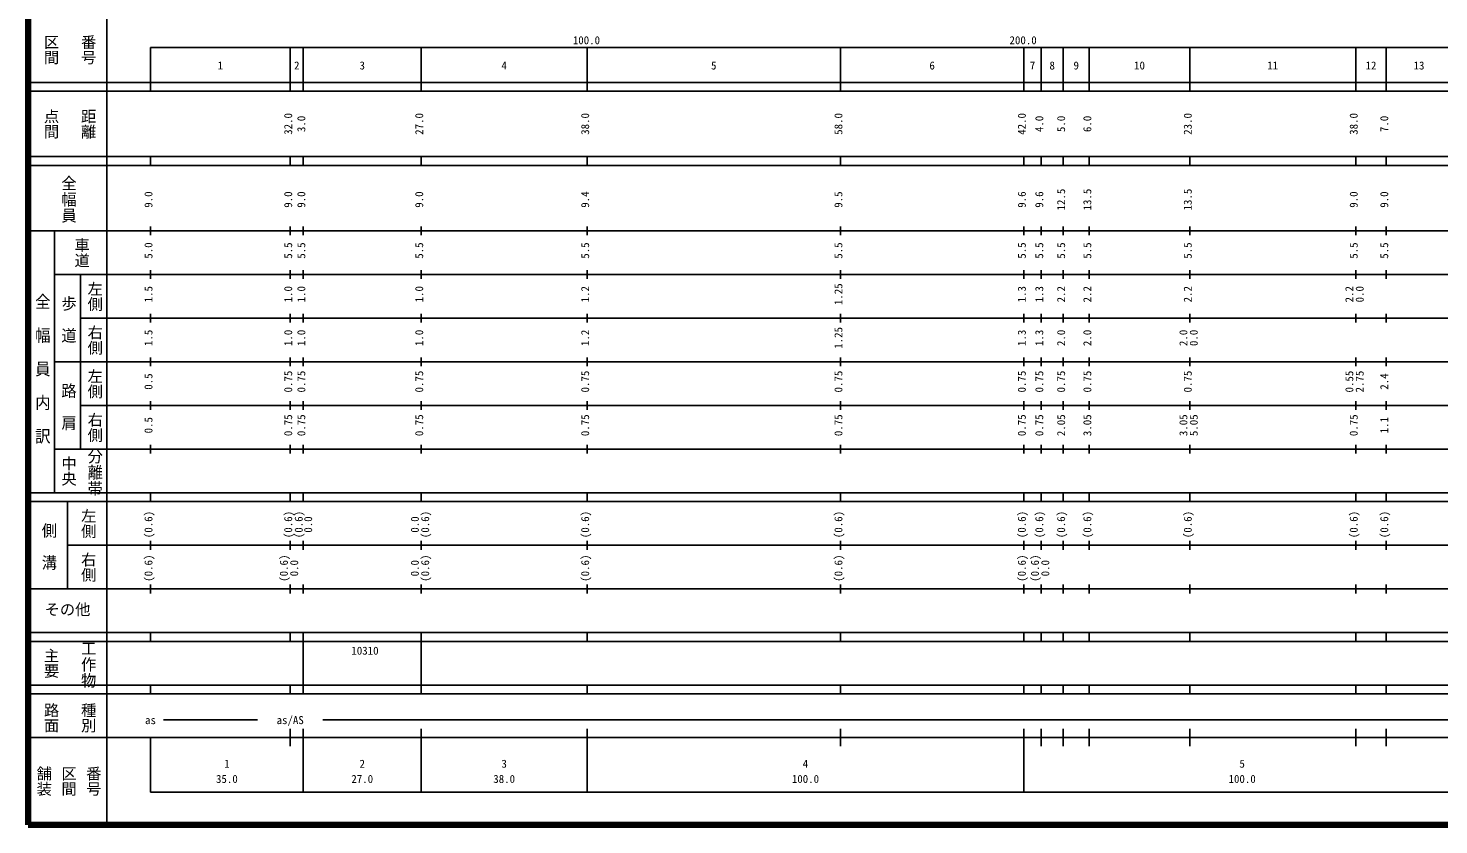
# Model space of a CAD drawing. Units: millimetres on the paper. Extents: x 40 to 680, y 20 to 380.
# Drawn here: x 40 to 363, y 20 to 202.4 of the extents above; entities that cross this region are included whole.
import ezdxf
from ezdxf.enums import TextEntityAlignment as Align

# ---------------------------------------------------------------- set-up
doc = ezdxf.new("R2010")
doc.units = ezdxf.units.MM
doc.layers.add('M-TTL', color=2, linetype='Continuous', lineweight=140)
doc.layers.add('M-TTL-BAND', color=7, linetype='Continuous', lineweight=25)
doc.styles.add('@ＭＳ ゴシック', font='')
doc.styles.add('ＭＳ ゴシック', font='')
doc.styles.get('@ＭＳ ゴシック').set_extended_font_data('@MS Gothic')
doc.styles.get('ＭＳ ゴシック').set_extended_font_data('MS Gothic')

msp = doc.modelspace()

# ---------------------------------------------------------------- linework, layer by layer
at = {"layer": 'M-TTL'}
for p, q in [((40, 380), (40, 20)), ((40, 20), (680, 20))]:
    msp.add_line(p, q, dxfattribs=at)
at = {"layer": 'M-TTL-BAND'}
for p, q in [((58, 370), (58, 20)), ((68, 198), (579, 198)), ((68, 198), (68, 188)), ((100, 188), (100, 198)), ((103, 188), (103, 198)), ((130, 188), (130, 198)), ((168, 188), (168, 198)), ((226, 188), (226, 198)), ((268, 188), (268, 198)), ((272, 188), (272, 198)), ((277, 188), (277, 198)), ((283, 188), (283, 198)), ((306, 188), (306, 198)), ((344, 188), (344, 198)), ((351, 188), (351, 198)), ((40, 190), (579, 190)), ((40, 188), (579, 188)), ((40, 173), (579, 173)), ((68, 171), (68, 173)), ((100, 171), (100, 173)), ((103, 171), (103, 173)), ((130, 171), (130, 173)), ((168, 171), (168, 173)), ((226, 171), (226, 173)), ((268, 171), (268, 173)), ((272, 171), (272, 173)), ((277, 171), (277, 173)), ((283, 171), (283, 173)), ((306, 171), (306, 173)), ((344, 171), (344, 173)), ((351, 171), (351, 173)), ((40, 171), (579, 171)), ((40, 156), (579, 156)), ((46, 96), (46, 156)), ((68, 155), (68, 157)), ((100, 155), (100, 157)), ((103, 155), (103, 157)), ((130, 155), (130, 157)), ((168, 155), (168, 157)), ((226, 155), (226, 157)), ((268, 155), (268, 157)), ((272, 155), (272, 157)), ((277, 155), (277, 157)), ((283, 155), (283, 157)), ((306, 155), (306, 157)), ((344, 155), (344, 157)), ((351, 155), (351, 157)), ((46, 146), (579, 146)), ((52, 146), (52, 106)), ((68, 145), (68, 147)), ((100, 145), (100, 147)), ((103, 145), (103, 147)), ((130, 145), (130, 147)), ((168, 145), (168, 147)), ((226, 145), (226, 147)), ((268, 145), (268, 147)), ((272, 145), (272, 147)), ((277, 145), (277, 147)), ((283, 145), (283, 147)), ((306, 145), (306, 147)), ((344, 145), (344, 147)), ((351, 145), (351, 147)), ((52, 136), (579, 136)), ((68, 135), (68, 137)), ((100, 135), (100, 137)), ((103, 135), (103, 137)), ((130, 135), (130, 137)), ((168, 135), (168, 137)), ((226, 135), (226, 137)), ((268, 135), (268, 137)), ((272, 135), (272, 137)), ((277, 135), (277, 137)), ((283, 135), (283, 137)), ((306, 135), (306, 137)), ((344, 135), (344, 137)), ((351, 135), (351, 137)), ((46, 126), (579, 126)), ((68, 125), (68, 127)), ((100, 125), (100, 127)), ((103, 125), (103, 127)), ((130, 125), (130, 127)), ((168, 125), (168, 127)), ((226, 125), (226, 127)), ((268, 125), (268, 127)), ((272, 125), (272, 127)), ((277, 125), (277, 127)), ((283, 125), (283, 127)), ((306, 125), (306, 127)), ((344, 125), (344, 127)), ((351, 125), (351, 127)), ((68, 115), (68, 117)), ((100, 115), (100, 117)), ((103, 115), (103, 117)), ((130, 115), (130, 117)), ((168, 115), (168, 117)), ((226, 115), (226, 117)), ((268, 115), (268, 117)), ((272, 115), (272, 117)), ((277, 115), (277, 117)), ((283, 115), (283, 117)), ((306, 115), (306, 117)), ((344, 115), (344, 117)), ((351, 115), (351, 117)), ((52, 116), (579, 116)), ((68, 105), (68, 107)), ((100, 105), (100, 107)), ((103, 105), (103, 107)), ((130, 105), (130, 107)), ((168, 105), (168, 107)), ((226, 105), (226, 107)), ((268, 105), (268, 107)), ((272, 105), (272, 107)), ((277, 105), (277, 107)), ((283, 105), (283, 107)), ((306, 105), (306, 107)), ((344, 105), (344, 107)), ((351, 105), (351, 107)), ((46, 106), (579, 106)), ((40, 96), (579, 96)), ((40, 94), (579, 94)), ((49, 94), (49, 74)), ((68, 94), (68, 96)), ((100, 94), (100, 96)), ((103, 94), (103, 96)), ((130, 94), (130, 96)), ((168, 94), (168, 96)), ((226, 94), (226, 96)), ((268, 94), (268, 96)), ((272, 94), (272, 96)), ((277, 94), (277, 96)), ((283, 94), (283, 96)), ((306, 94), (306, 96)), ((344, 94), (344, 96)), ((351, 94), (351, 96)), ((49, 84), (579, 84)), ((68, 83), (68, 85)), ((100, 83), (100, 85)), ((103, 83), (103, 85)), ((130, 83), (130, 85)), ((168, 83), (168, 85)), ((226, 83), (226, 85)), ((268, 83), (268, 85)), ((272, 83), (272, 85)), ((277, 83), (277, 85)), ((283, 83), (283, 85)), ((306, 83), (306, 85)), ((344, 83), (344, 85)), ((351, 83), (351, 85)), ((68, 73), (68, 75)), ((100, 73), (100, 75)), ((103, 73), (103, 75)), ((130, 73), (130, 75)), ((168, 73), (168, 75)), ((226, 73), (226, 75)), ((268, 73), (268, 75)), ((272, 73), (272, 75)), ((277, 73), (277, 75)), ((283, 73), (283, 75)), ((306, 73), (306, 75)), ((344, 73), (344, 75)), ((351, 73), (351, 75)), ((40, 74), (579, 74)), ((40, 64), (579, 64)), ((40, 62), (579, 62)), ((68, 62), (68, 64)), ((100, 62), (100, 64)), ((103, 62), (103, 64)), ((103, 52), (103, 62)), ((130, 62), (130, 64)), ((130, 52), (130, 62)), ((168, 62), (168, 64)), ((226, 62), (226, 64)), ((268, 62), (268, 64)), ((272, 62), (272, 64)), ((277, 62), (277, 64)), ((283, 62), (283, 64)), ((306, 62), (306, 64)), ((344, 62), (344, 64)), ((351, 62), (351, 64)), ((40, 52), (579, 52)), ((68, 50), (68, 52)), ((100, 50), (100, 52)), ((103, 50), (103, 52)), ((130, 50), (130, 52)), ((168, 50), (168, 52)), ((226, 50), (226, 52)), ((268, 50), (268, 52)), ((272, 50), (272, 52)), ((277, 50), (277, 52)), ((283, 50), (283, 52)), ((306, 50), (306, 52)), ((344, 50), (344, 52)), ((351, 50), (351, 52)), ((40, 50), (579, 50)), ((71, 44), (92.5, 44)), ((100, 38), (100, 42)), ((103, 27.5), (103, 42)), ((107.5, 44), (407.5, 44)), ((130, 27.5), (130, 42)), ((168, 27.5), (168, 42)), ((226, 38), (226, 42)), ((268, 27.5), (268, 42)), ((272, 38), (272, 42)), ((277, 38), (277, 42)), ((283, 38), (283, 42)), ((306, 38), (306, 42)), ((344, 38), (344, 42)), ((351, 38), (351, 42)), ((40, 40), (579, 40)), ((68, 40), (68, 27.5)), ((68, 27.5), (579, 27.5))]:
    msp.add_line(p, q, dxfattribs=at)

# ---------------------------------------------------------------- texts
for s, height, rotation, style, p in [('区間', 2.566, 270, '@ＭＳ ゴシック', (43.25, 201)), ('番号', 2.566, 270, '@ＭＳ ゴシック', (51.75, 201)), ('点間', 2.566, 270, '@ＭＳ ゴシック', (43.25, 184)), ('距離', 2.566, 270, '@ＭＳ ゴシック', (51.75, 184)), ('32.0', 1.833, 90, 'ＭＳ ゴシック', (101, 178)), ('3.0', 1.833, 90, 'ＭＳ ゴシック', (104, 178.625)), ('27.0', 1.833, 90, 'ＭＳ ゴシック', (131, 178)), ('38.0', 1.833, 90, 'ＭＳ ゴシック', (169, 178)), ('58.0', 1.833, 90, 'ＭＳ ゴシック', (227, 178)), ('42.0', 1.833, 90, 'ＭＳ ゴシック', (269, 178)), ('4.0', 1.833, 90, 'ＭＳ ゴシック', (273, 178.625)), ('5.0', 1.833, 90, 'ＭＳ ゴシック', (278, 178.625)), ('6.0', 1.833, 90, 'ＭＳ ゴシック', (284, 178.625)), ('23.0', 1.833, 90, 'ＭＳ ゴシック', (307, 178)), ('38.0', 1.833, 90, 'ＭＳ ゴシック', (345, 178)), ('7.0', 1.833, 90, 'ＭＳ ゴシック', (352, 178.625)), ('9.0', 1.833, 90, 'ＭＳ ゴシック', (69, 161.299)), ('9.0', 1.833, 90, 'ＭＳ ゴシック', (101, 161.299)), ('9.0', 1.833, 90, 'ＭＳ ゴシック', (104, 161.299)), ('9.0', 1.833, 90, 'ＭＳ ゴシック', (131, 161.299)), ('9.4', 1.833, 90, 'ＭＳ ゴシック', (169, 161.299)), ('9.5', 1.833, 90, 'ＭＳ ゴシック', (227, 161.299)), ('9.6', 1.833, 90, 'ＭＳ ゴシック', (269, 161.299)), ('9.6', 1.833, 90, 'ＭＳ ゴシック', (273, 161.299)), ('12.5', 1.833, 90, 'ＭＳ ゴシック', (278, 160.674)), ('13.5', 1.833, 90, 'ＭＳ ゴシック', (284, 160.674)), ('13.5', 1.833, 90, 'ＭＳ ゴシック', (307, 160.674)), ('9.0', 1.833, 90, 'ＭＳ ゴシック', (345, 161.299)), ('9.0', 1.833, 90, 'ＭＳ ゴシック', (352, 161.299)), ('車道', 2.566, 270, '@ＭＳ ゴシック', (50.25, 154.5)), ('5.0', 1.833, 90, 'ＭＳ ゴシック', (69, 149.625)), ('5.5', 1.833, 90, 'ＭＳ ゴシック', (101, 149.625)), ('5.5', 1.833, 90, 'ＭＳ ゴシック', (104, 149.625)), ('5.5', 1.833, 90, 'ＭＳ ゴシック', (131, 149.625)), ('5.5', 1.833, 90, 'ＭＳ ゴシック', (169, 149.625)), ('5.5', 1.833, 90, 'ＭＳ ゴシック', (227, 149.625)), ('5.5', 1.833, 90, 'ＭＳ ゴシック', (269, 149.625)), ('5.5', 1.833, 90, 'ＭＳ ゴシック', (273, 149.625)), ('5.5', 1.833, 90, 'ＭＳ ゴシック', (278, 149.625)), ('5.5', 1.833, 90, 'ＭＳ ゴシック', (284, 149.625)), ('5.5', 1.833, 90, 'ＭＳ ゴシック', (307, 149.625)), ('5.5', 1.833, 90, 'ＭＳ ゴシック', (345, 149.625)), ('5.5', 1.833, 90, 'ＭＳ ゴシック', (352, 149.625)), ('左側', 2.566, 270, '@ＭＳ ゴシック', (53.25, 144.5)), ('1.5', 1.833, 90, 'ＭＳ ゴシック', (69, 139.625)), ('1.0', 1.833, 90, 'ＭＳ ゴシック', (101, 139.625)), ('1.0', 1.833, 90, 'ＭＳ ゴシック', (104, 139.625)), ('1.0', 1.833, 90, 'ＭＳ ゴシック', (131, 139.625)), ('1.2', 1.833, 90, 'ＭＳ ゴシック', (169, 139.625)), ('1.25', 1.833, 90, 'ＭＳ ゴシック', (227, 139)), ('1.3', 1.833, 90, 'ＭＳ ゴシック', (269, 139.625)), ('1.3', 1.833, 90, 'ＭＳ ゴシック', (273, 139.625)), ('2.2', 1.833, 90, 'ＭＳ ゴシック', (278, 139.625)), ('2.2', 1.833, 90, 'ＭＳ ゴシック', (284, 139.625)), ('2.2', 1.833, 90, 'ＭＳ ゴシック', (307, 139.625)), ('2.2', 1.833, 90, 'ＭＳ ゴシック', (344, 139.625)), ('0.0', 1.833, 90, 'ＭＳ ゴシック', (346.37, 139.625)), ('右側', 2.566, 270, '@ＭＳ ゴシック', (53.25, 134.5)), ('1.5', 1.833, 90, 'ＭＳ ゴシック', (69, 129.625)), ('1.0', 1.833, 90, 'ＭＳ ゴシック', (101, 129.625)), ('1.0', 1.833, 90, 'ＭＳ ゴシック', (104, 129.625)), ('1.0', 1.833, 90, 'ＭＳ ゴシック', (131, 129.625)), ('1.2', 1.833, 90, 'ＭＳ ゴシック', (169, 129.625)), ('1.25', 1.833, 90, 'ＭＳ ゴシック', (227, 129)), ('1.3', 1.833, 90, 'ＭＳ ゴシック', (269, 129.625)), ('1.3', 1.833, 90, 'ＭＳ ゴシック', (273, 129.625)), ('2.0', 1.833, 90, 'ＭＳ ゴシック', (278, 129.625)), ('2.0', 1.833, 90, 'ＭＳ ゴシック', (284, 129.625)), ('2.0', 1.833, 90, 'ＭＳ ゴシック', (306, 129.625)), ('0.0', 1.833, 90, 'ＭＳ ゴシック', (308.37, 129.625)), ('左側', 2.566, 270, '@ＭＳ ゴシック', (53.25, 124.5)), ('0.5', 1.833, 90, 'ＭＳ ゴシック', (69, 119.625)), ('0.75', 1.833, 90, 'ＭＳ ゴシック', (101, 119)), ('0.75', 1.833, 90, 'ＭＳ ゴシック', (104, 119)), ('0.75', 1.833, 90, 'ＭＳ ゴシック', (131, 119)), ('0.75', 1.833, 90, 'ＭＳ ゴシック', (169, 119)), ('0.75', 1.833, 90, 'ＭＳ ゴシック', (227, 119)), ('0.75', 1.833, 90, 'ＭＳ ゴシック', (269, 119)), ('0.75', 1.833, 90, 'ＭＳ ゴシック', (273, 119)), ('0.75', 1.833, 90, 'ＭＳ ゴシック', (278, 119)), ('0.75', 1.833, 90, 'ＭＳ ゴシック', (284, 119)), ('0.75', 1.833, 90, 'ＭＳ ゴシック', (307, 119)), ('0.55', 1.833, 90, 'ＭＳ ゴシック', (344, 119)), ('2.75', 1.833, 90, 'ＭＳ ゴシック', (346.37, 119)), ('2.4', 1.833, 90, 'ＭＳ ゴシック', (352, 119.625)), ('右側', 2.566, 270, '@ＭＳ ゴシック', (53.25, 114.5)), ('0.5', 1.833, 90, 'ＭＳ ゴシック', (69, 109.625)), ('0.75', 1.833, 90, 'ＭＳ ゴシック', (101, 109)), ('0.75', 1.833, 90, 'ＭＳ ゴシック', (104, 109)), ('0.75', 1.833, 90, 'ＭＳ ゴシック', (131, 109)), ('0.75', 1.833, 90, 'ＭＳ ゴシック', (169, 109)), ('0.75', 1.833, 90, 'ＭＳ ゴシック', (227, 109)), ('0.75', 1.833, 90, 'ＭＳ ゴシック', (269, 109)), ('0.75', 1.833, 90, 'ＭＳ ゴシック', (273, 109)), ('2.05', 1.833, 90, 'ＭＳ ゴシック', (278, 109)), ('3.05', 1.833, 90, 'ＭＳ ゴシック', (284, 109)), ('3.05', 1.833, 90, 'ＭＳ ゴシック', (306, 109)), ('5.05', 1.833, 90, 'ＭＳ ゴシック', (308.37, 109)), ('0.75', 1.833, 90, 'ＭＳ ゴシック', (345, 109)), ('1.1', 1.833, 90, 'ＭＳ ゴシック', (352, 109.625)), ('中央', 2.566, 270, '@ＭＳ ゴシック', (47.25, 104.5)), ('左側', 2.566, 270, '@ＭＳ ゴシック', (51.75, 92.5)), ('(0.6)', 1.833, 90, 'ＭＳ ゴシック', (69, 85.639)), ('(0.6)', 1.833, 90, 'ＭＳ ゴシック', (101, 85.639)), ('(0.6)', 1.833, 90, 'ＭＳ ゴシック', (103.4, 85.639)), ('0.0', 1.833, 90, 'ＭＳ ゴシック', (105.57, 86.889)), ('0.0', 1.833, 90, 'ＭＳ ゴシック', (130, 86.889)), ('(0.6)', 1.833, 90, 'ＭＳ ゴシック', (132.37, 85.639)), ('(0.6)', 1.833, 90, 'ＭＳ ゴシック', (169, 85.639)), ('(0.6)', 1.833, 90, 'ＭＳ ゴシック', (227, 85.639)), ('(0.6)', 1.833, 90, 'ＭＳ ゴシック', (269, 85.639)), ('(0.6)', 1.833, 90, 'ＭＳ ゴシック', (273, 85.639)), ('(0.6)', 1.833, 90, 'ＭＳ ゴシック', (278, 85.639)), ('(0.6)', 1.833, 90, 'ＭＳ ゴシック', (284, 85.639)), ('(0.6)', 1.833, 90, 'ＭＳ ゴシック', (307, 85.639)), ('(0.6)', 1.833, 90, 'ＭＳ ゴシック', (345, 85.639)), ('(0.6)', 1.833, 90, 'ＭＳ ゴシック', (352, 85.639)), ('右側', 2.566, 270, '@ＭＳ ゴシック', (51.75, 82.5)), ('(0.6)', 1.833, 90, 'ＭＳ ゴシック', (69, 75.639)), ('(0.6)', 1.833, 90, 'ＭＳ ゴシック', (100, 75.639)), ('(0.6)', 1.833, 90, 'ＭＳ ゴシック', (132.37, 75.639)), ('(0.6)', 1.833, 90, 'ＭＳ ゴシック', (169, 75.639)), ('(0.6)', 1.833, 90, 'ＭＳ ゴシック', (227, 75.639)), ('(0.6)', 1.833, 90, 'ＭＳ ゴシック', (269, 75.639)), ('(0.6)', 1.833, 90, 'ＭＳ ゴシック', (272, 75.639)), ('0.0', 1.833, 90, 'ＭＳ ゴシック', (102.37, 76.889)), ('0.0', 1.833, 90, 'ＭＳ ゴシック', (130, 76.889)), ('0.0', 1.833, 90, 'ＭＳ ゴシック', (274.37, 76.889)), ('主要', 2.566, 270, '@ＭＳ ゴシック', (43.25, 60.5)), ('路面', 2.566, 270, '@ＭＳ ゴシック', (43.25, 48)), ('種別', 2.566, 270, '@ＭＳ ゴシック', (51.75, 48)), ('舗装', 2.566, 270, '@ＭＳ ゴシック', (41.583, 33.5)), ('区間', 2.566, 270, '@ＭＳ ゴシック', (47.25, 33.5)), ('番号', 2.566, 270, '@ＭＳ ゴシック', (52.917, 33.5))]:
    msp.add_text(s, height=height, rotation=rotation, dxfattribs=dict(at, style=style)).set_placement(p, align=Align.BOTTOM_LEFT)
at = {"layer": 'M-TTL-BAND', "style": 'ＭＳ ゴシック'}
for s, height, p in [('100.0', 1.833, (164.719, 198.195)), ('200.0', 1.833, (264.719, 198.195)), ('1', 1.833, (83.375, 192.405)), ('2', 1.833, (100.875, 192.405)), ('3', 1.833, (115.875, 192.405)), ('4', 1.833, (148.375, 192.405)), ('5', 1.833, (196.375, 192.405)), ('6', 1.833, (246.375, 192.405)), ('7', 1.833, (269.375, 192.405)), ('8', 1.833, (273.875, 192.405)), ('9', 1.833, (279.375, 192.405)), ('10', 1.833, (293.25, 192.405)), ('11', 1.833, (323.75, 192.405)), ('12', 1.833, (346.25, 192.405)), ('13', 1.833, (357.25, 192.405)), ('その他', 2.566, (43.75, 67.25)), ('10310', 1.833, (114, 58.405)), ('as', 1.833, (66.75, 42.5)), ('as/AS', 1.833, (96.875, 42.5)), ('1', 1.833, (84.875, 32.523)), ('2', 1.833, (115.875, 32.523)), ('3', 1.833, (148.375, 32.523)), ('4', 1.833, (217.375, 32.523)), ('5', 1.833, (317.375, 32.523)), ('35.0', 1.833, (83, 29.033)), ('27.0', 1.833, (114, 29.033)), ('38.0', 1.833, (146.5, 29.033)), ('100.0', 1.833, (214.875, 29.033)), ('100.0', 1.833, (314.875, 29.033))]:
    msp.add_text(s, height=height, dxfattribs=at).set_placement(p, align=Align.BOTTOM_LEFT)
at = {"layer": 'M-TTL-BAND', "style": '@ＭＳ ゴシック'}
for s, width, p in [('全幅員', 1.05, (47.25, 168.75)), ('全\u3000幅\u3000員\u3000内\u3000訳', 1.1, (41.25, 141.75)), ('歩\u3000道', 1.05, (47.25, 141.25)), ('路\u3000肩', 1.05, (47.25, 121.25)), ('分離帯', 1.05, (53.25, 106.25)), ('側\u3000溝', 1.05, (42.75, 89.25)), ('工作物', 1.05, (51.75, 62.25))]:
    msp.add_text(s, height=2.566, rotation=270, dxfattribs=dict(at, width=width)).set_placement(p, align=Align.BOTTOM_LEFT)

doc.saveas('drawing.dxf')
